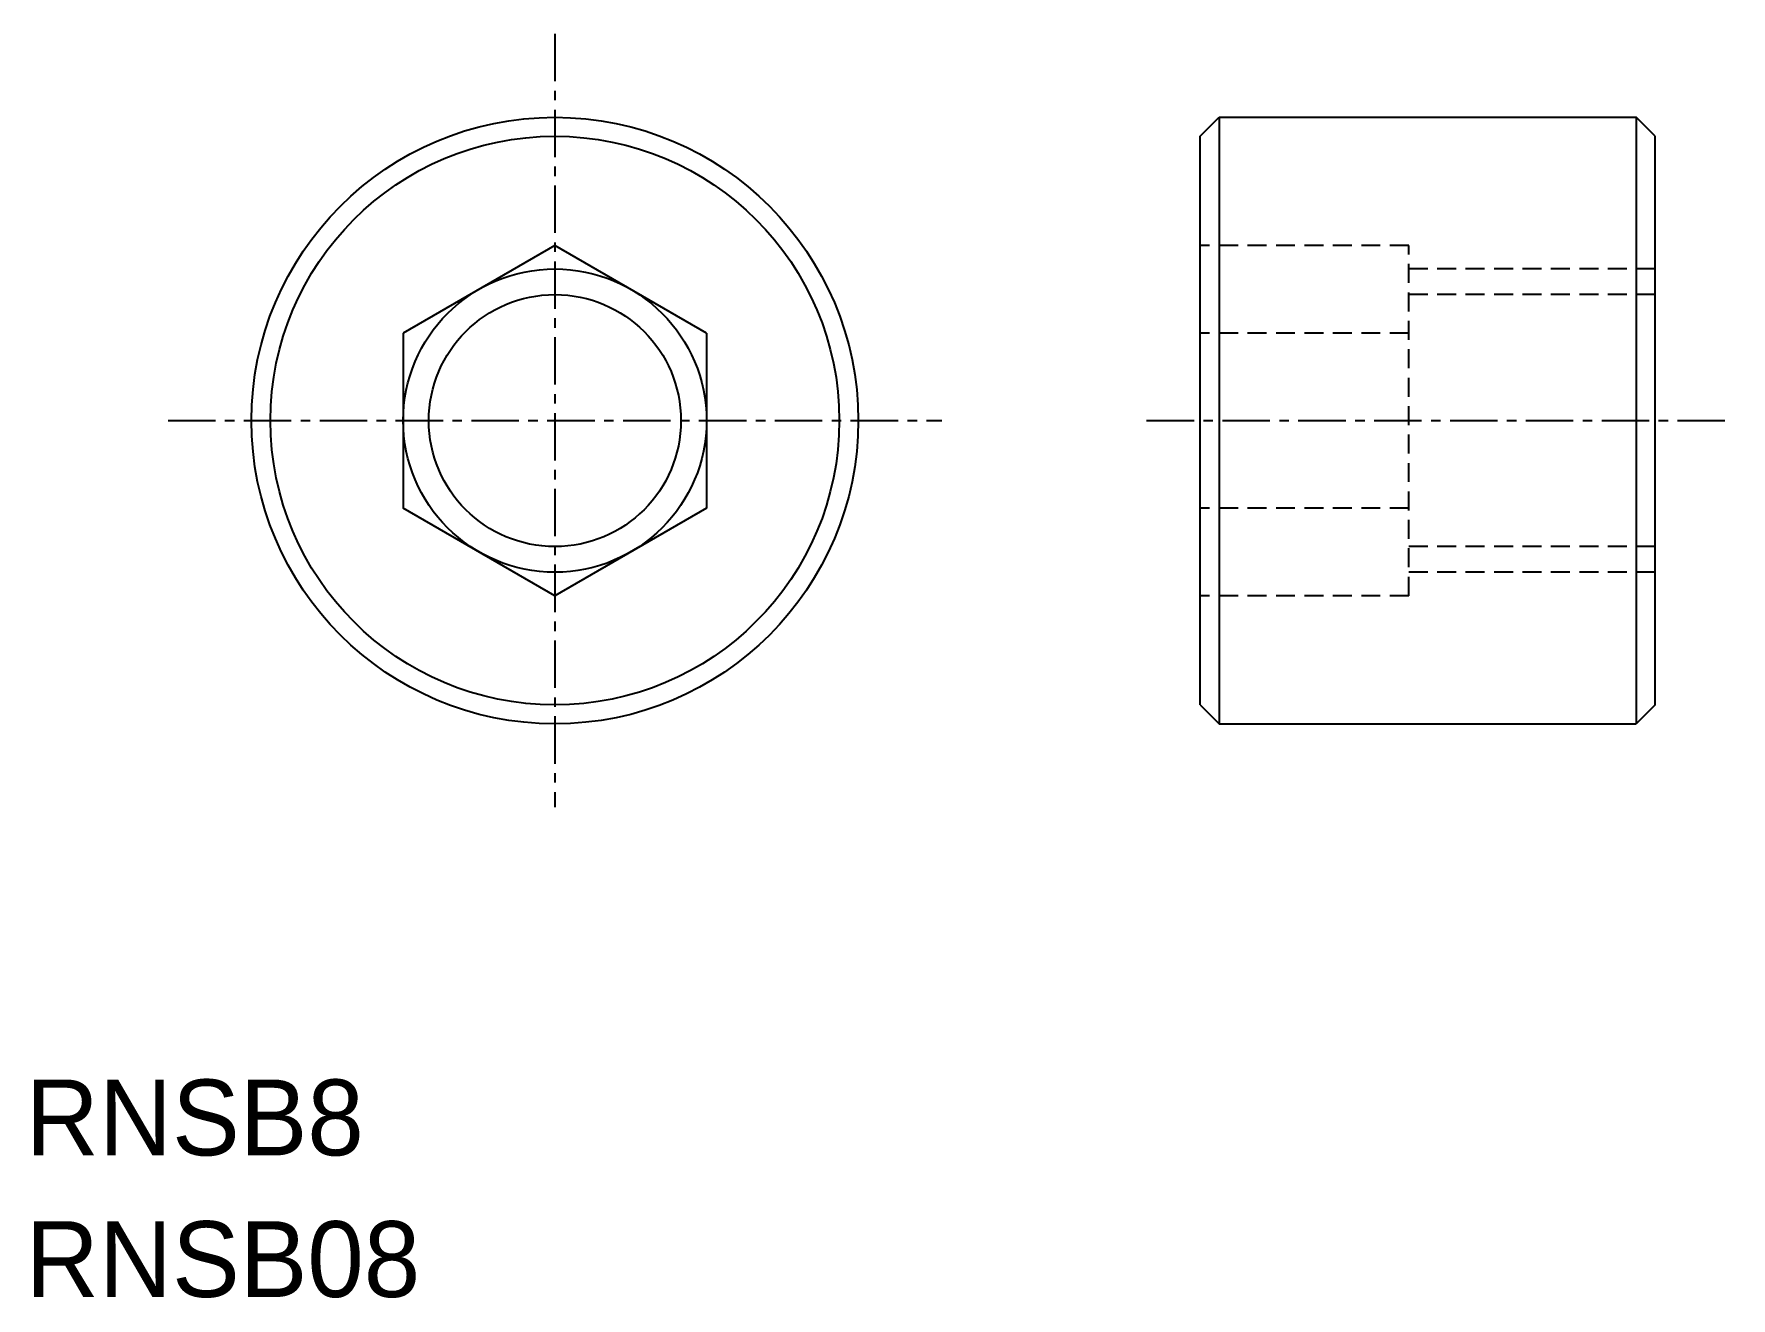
# Model space of a CAD drawing. Extents: x 432.2 to 477, y 23.2 to 56.5.
import ezdxf

# ---------------------------------------------------------------- set-up
doc = ezdxf.new("R2010")
doc.units = 0
doc.linetypes.add('CENTER', pattern=[2, 1.25, -0.25, 0.25, -0.25])
doc.linetypes.add('DASHED', pattern=[0.75, 0.5, -0.25])
doc.layers.get('0').update_dxf_attribs({"linetype": 'CONTINUOUS'})
doc.layers.add('CENTER', color=1, linetype='CENTER')

msp = doc.modelspace()

# ---------------------------------------------------------------- linework, layer by layer
at = {"color": 7, "linetype": 'CONTINUOUS'}
for p, q in [((462.963, 53.8), (463.463, 54.3)), ((463.463, 54.3), (463.463, 38.3)), ((463.463, 54.3), (474.463, 54.3)), ((474.463, 54.3), (474.463, 38.3)), ((474.963, 53.8), (474.463, 54.3)), ((462.963, 38.8), (462.963, 53.8)), ((474.963, 38.8), (474.963, 53.8)), ((445.946, 50.919), (441.946, 48.609)), ((449.946, 48.609), (445.946, 50.919)), ((441.946, 48.609), (441.946, 43.99)), ((449.946, 48.609), (449.946, 43.99)), ((445.946, 41.681), (441.946, 43.99)), ((449.946, 43.99), (445.946, 41.681)), ((462.963, 38.8), (463.463, 38.3)), ((474.963, 38.8), (474.463, 38.3)), ((463.463, 38.3), (474.463, 38.3))]:
    msp.add_line(p, q, dxfattribs=at)
at = {"color": 3, "linetype": 'DASHED'}
for p, q in [((468.463, 50.919), (462.963, 50.919)), ((468.463, 41.681), (468.463, 50.919)), ((474.963, 50.3), (468.463, 50.3)), ((474.963, 49.623), (468.463, 49.623)), ((468.463, 48.609), (462.963, 48.609)), ((474.963, 46.3), (474.963, 46.3)), ((468.463, 43.99), (462.963, 43.99)), ((474.963, 42.976), (468.463, 42.976)), ((474.963, 42.547), (474.963, 42.547)), ((474.963, 42.3), (468.463, 42.3)), ((468.463, 41.681), (462.963, 41.681))]:
    msp.add_line(p, q, dxfattribs=at)
at = {"color": 7, "linetype": 'CONTINUOUS'}
for radius in [8, 7.5, 3.324]:
    msp.add_circle((445.946, 46.3), radius, dxfattribs=at)
at = {"color": 3, "linetype": 'CONTINUOUS'}
msp.add_circle((445.946, 46.3), 4, dxfattribs=at)
at = {"layer": 'CENTER', "color": 1, "linetype": 'CENTER'}
for p, q in [((445.946, 56.5), (445.946, 36.1)), ((435.746, 46.3), (456.146, 46.3)), ((461.551, 46.3), (476.963, 46.3))]:
    msp.add_line(p, q, dxfattribs=at)

# ---------------------------------------------------------------- texts
at = {"color": 7, "linetype": 'CONTINUOUS'}
for s, p in [('RNSB8', (431.989, 26.918)), ('RNSB08', (431.989, 23.182))]:
    msp.add_text(s, height=2, dxfattribs=at).set_placement(p)

doc.saveas('drawing.dxf')
